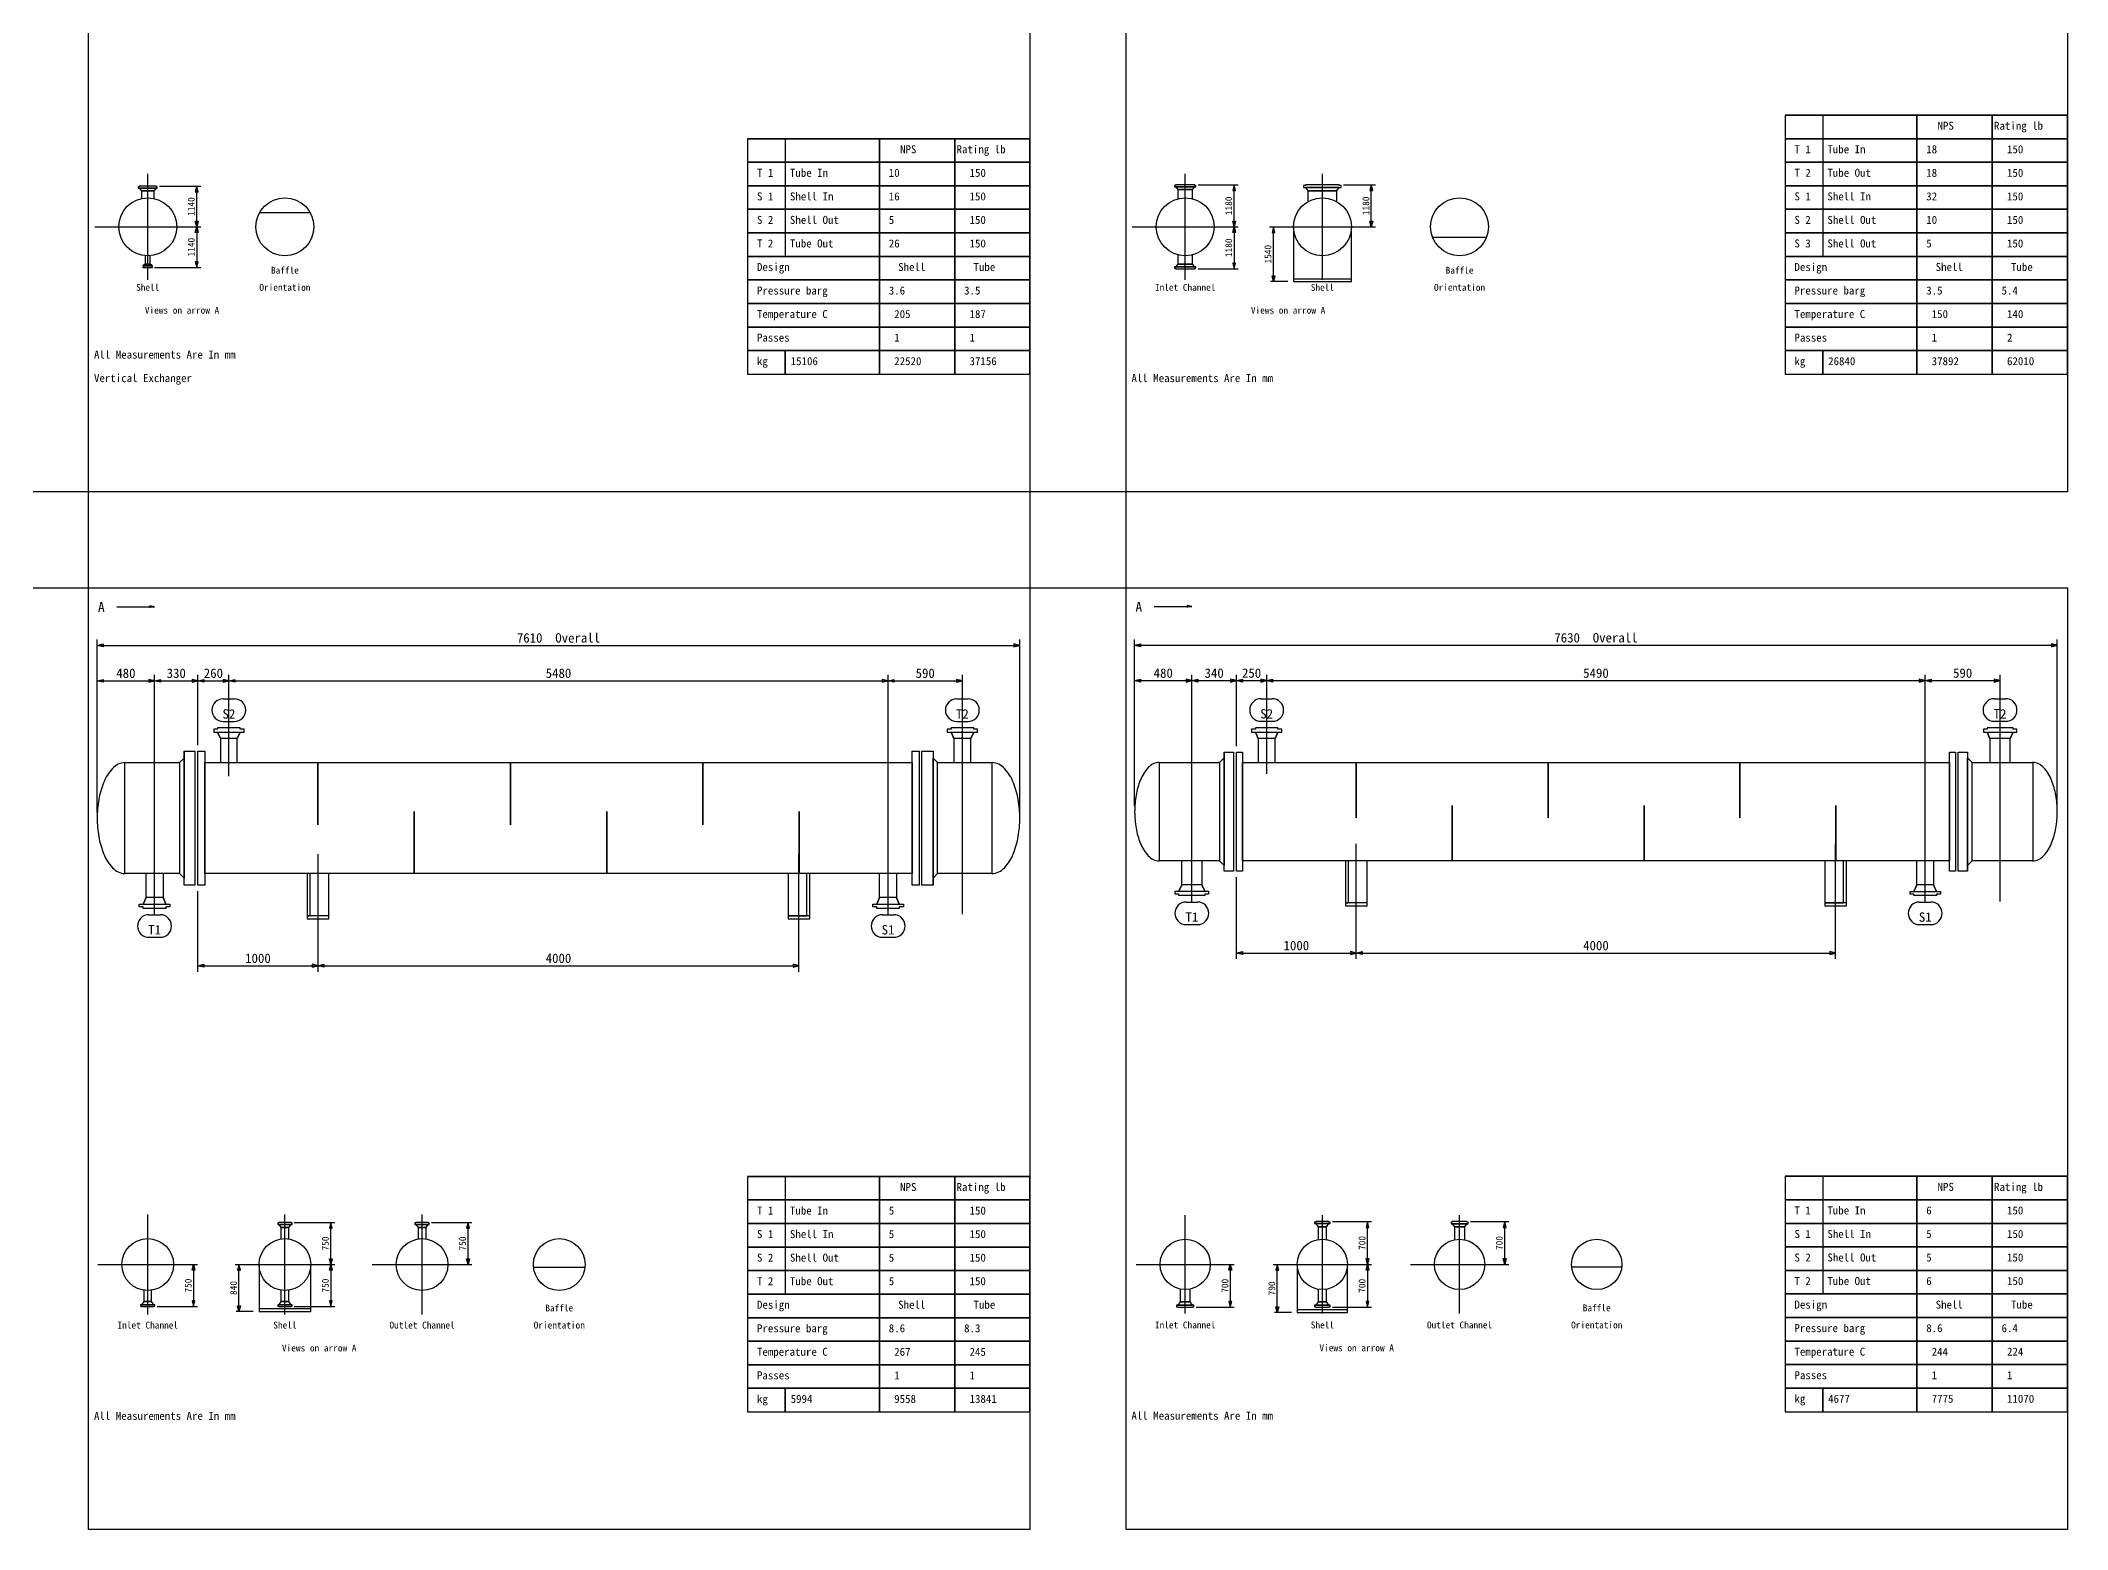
# Model space of a CAD drawing. Header units: millimetres. Extents: x -3006 to 2296, y -71 to 9552.
# Drawn here: x 185 to 2296, y 6411 to 7961 of the extents above; entities that cross this region are included whole.
import ezdxf
from ezdxf.enums import TextEntityAlignment as Align

# ---------------------------------------------------------------- set-up
doc = ezdxf.new("R2010")
doc.units = ezdxf.units.MM
for name, color, linetype in [('1', 7, 'Continuous'), ('11', 7, 'Continuous'), ('12', 7, 'Continuous'), ('2', 7, 'Continuous'), ('7', 7, 'Continuous'), ('8', 7, 'Continuous')]:
    doc.layers.add(name, color=color, linetype=linetype)

msp = doc.modelspace()

# ---------------------------------------------------------------- linework, layer by layer
at = {"color": 1}
for points in [[(135.173, 7391.541), (235.173, 7391.541), (235.173, 7491.541), (135.173, 7491.541)], [(1215.566, 7391.541), (1315.566, 7391.541), (1315.566, 7491.541), (1215.566, 7491.541)]]:
    msp.add_lwpolyline(points, close=True, dxfattribs=at)
at = {"layer": '1'}
for p, q in [((296.798, 7712.314), (296.798, 7822.628)), ((1377.19, 7712.324), (1377.19, 7822.638)), ((1390.63, 7811.16), (1432.347, 7811.16)), ((1520.047, 7712.324), (1520.047, 7822.638)), ((1542.064, 7811.16), (1575.204, 7811.16)), ((309.052, 7809.743), (351.955, 7809.743)), ((241.641, 7767.471), (351.955, 7767.471)), ((1322.033, 7767.481), (1432.347, 7767.481)), ((1464.89, 7767.481), (1575.204, 7767.481)), ((303.884, 7725.199), (351.955, 7725.199)), ((1390.63, 7723.801), (1432.347, 7723.801)), ((1483.938, 7710.464), (1466.081, 7710.464)), ((264.585, 7371.883), (303.801, 7371.883)), ((1344.977, 7372.044), (1384.193, 7372.044)), ((244.195, 7157.958), (244.195, 7337.772)), ((1204.915, 7157.958), (1204.915, 7337.772)), ((1324.56, 7164.648), (1324.56, 7337.916)), ((2285.339, 7164.648), (2285.339, 7337.916)), ((303.966, 7051.724), (303.966, 7300.957)), ((349.014, 7227.754), (349.014, 7300.957)), ((381.343, 7195.55), (381.343, 7300.957)), ((1067.767, 7051.724), (1067.767, 7300.957)), ((1145.144, 7051.724), (1145.144, 7300.957)), ((1384.148, 7064.948), (1384.148, 7301.114)), ((1430.557, 7226.735), (1430.557, 7301.114)), ((1462.037, 7197.961), (1462.037, 7301.114)), ((2147.862, 7064.948), (2147.862, 7301.114)), ((2225.751, 7064.948), (2225.751, 7301.114)), ((375.46, 7275.957), (387.225, 7275.957)), ((1139.261, 7275.957), (1151.026, 7275.957)), ((1456.155, 7276.114), (1467.92, 7276.114)), ((2219.869, 7276.114), (2231.634, 7276.114)), ((375.46, 7252.428), (387.225, 7252.428)), ((1139.261, 7252.428), (1151.026, 7252.428)), ((1456.155, 7252.584), (1467.92, 7252.584)), ((2219.869, 7252.584), (2231.634, 7252.584)), ((474.194, 6991.928), (474.194, 7114.239)), ((974.916, 6991.928), (974.916, 7114.239)), ((1555.354, 7005.185), (1555.354, 7125.208)), ((2054.545, 7005.185), (2054.545, 7125.208)), ((349.014, 6991.928), (349.014, 7075.908)), ((1430.557, 7005.185), (1430.557, 7090.307)), ((298.084, 7051.234), (309.849, 7051.234)), ((1061.885, 7051.234), (1073.65, 7051.234)), ((1378.266, 7064.458), (1390.03, 7064.458)), ((2141.98, 7064.458), (2153.744, 7064.458)), ((1378.266, 7040.928), (1390.03, 7040.928)), ((2141.98, 7040.928), (2153.744, 7040.928)), ((298.084, 7027.705), (309.849, 7027.705)), ((1061.885, 7027.705), (1073.65, 7027.705)), ((296.798, 6635.062), (296.798, 6738.955)), ((439.655, 6635.062), (439.655, 6738.955)), ((582.512, 6635.062), (582.512, 6738.955)), ((1377.19, 6636.005), (1377.19, 6738.335)), ((1520.047, 6636.005), (1520.047, 6738.335)), ((1662.905, 6636.005), (1662.905, 6738.335)), ((449.46, 6730.848), (491.602, 6730.848)), ((592.317, 6730.848), (634.459, 6730.848)), ((1530.513, 6731.733), (1571.212, 6731.733)), ((1674.166, 6731.733), (1714.07, 6731.733)), ((244.852, 6687.009), (348.745, 6687.009)), ((387.709, 6687.009), (491.602, 6687.009)), ((530.566, 6687.009), (634.459, 6687.009)), ((1326.025, 6687.17), (1428.355, 6687.17)), ((1468.882, 6687.17), (1571.212, 6687.17)), ((1611.739, 6687.17), (1714.07, 6687.17)), ((306.603, 6643.17), (348.745, 6643.17)), ((406.756, 6638.143), (388.899, 6638.143)), ((449.46, 6643.17), (491.602, 6643.17)), ((1388.452, 6642.606), (1428.355, 6642.606)), ((1487.93, 6637.131), (1470.073, 6637.131)), ((1530.513, 6642.606), (1571.212, 6642.606))]:
    msp.add_line(p, q, dxfattribs=at)
for points in [[(1428.168, 7767.481), (1426.686, 7773.408), (1429.65, 7773.408), (1428.168, 7767.481), (1428.168, 7811.197), (1426.686, 7805.196), (1429.65, 7805.196), (1428.168, 7811.197)], [(1571.025, 7767.481), (1569.544, 7773.408), (1572.507, 7773.408), (1571.025, 7767.481), (1571.025, 7811.197), (1569.544, 7805.196), (1572.507, 7805.196), (1571.025, 7811.197)], [(347.776, 7767.471), (346.294, 7773.399), (349.258, 7773.399), (347.776, 7767.471), (347.776, 7809.706), (346.294, 7803.778), (349.258, 7803.778), (347.776, 7809.706)], [(347.776, 7767.471), (349.258, 7761.543), (346.294, 7761.543), (347.776, 7767.471), (347.776, 7725.236), (349.258, 7731.164), (346.294, 7731.164), (347.776, 7725.236)], [(1428.168, 7767.481), (1429.65, 7761.553), (1426.686, 7761.553), (1428.168, 7767.481), (1428.168, 7723.764), (1429.65, 7729.766), (1426.686, 7729.766), (1428.168, 7723.764)], [(1469.069, 7710.427), (1467.587, 7716.428), (1470.551, 7716.428), (1469.069, 7710.427), (1469.069, 7767.481), (1467.587, 7761.553), (1470.551, 7761.553), (1469.069, 7767.481)], [(303.801, 7371.883), (298.899, 7372.863), (298.899, 7370.902)], [(1384.193, 7372.044), (1379.291, 7373.024), (1379.291, 7371.063)], [(244.195, 7331.645), (250.335, 7333.148), (250.335, 7330.141), (244.195, 7331.645), (1204.915, 7331.645), (1198.775, 7333.148), (1198.775, 7330.141), (1204.915, 7331.645)], [(1324.56, 7331.789), (1330.681, 7333.288), (1330.681, 7330.289), (1324.56, 7331.789), (2285.339, 7331.789), (2279.218, 7333.288), (2279.218, 7330.289), (2285.339, 7331.789)], [(244.195, 7294.805), (250.335, 7296.308), (250.335, 7293.301), (244.195, 7294.805), (303.966, 7294.805), (297.826, 7296.308), (297.826, 7293.301), (303.966, 7294.805)], [(303.966, 7294.805), (310.106, 7296.308), (310.106, 7293.301), (303.966, 7294.805), (348.951, 7294.805), (342.936, 7296.308), (342.936, 7293.301), (348.951, 7294.805)], [(348.951, 7294.805), (355.091, 7296.308), (355.091, 7293.301), (348.951, 7294.805), (381.28, 7294.805), (375.265, 7296.308), (375.265, 7293.301), (381.28, 7294.805)], [(381.28, 7294.805), (387.42, 7296.308), (387.42, 7293.301), (381.28, 7294.805), (1067.705, 7294.805), (1061.69, 7296.308), (1061.69, 7293.301), (1067.705, 7294.805)], [(1067.705, 7294.805), (1073.845, 7296.308), (1073.845, 7293.301), (1067.705, 7294.805), (1145.144, 7294.805), (1139.004, 7296.308), (1139.004, 7293.301), (1145.144, 7294.805)], [(1324.56, 7294.936), (1330.681, 7296.56), (1330.681, 7293.437), (1324.56, 7294.936), (1384.148, 7294.936), (1378.027, 7296.56), (1378.027, 7293.437), (1384.148, 7294.936)], [(1384.148, 7294.936), (1390.269, 7296.56), (1390.269, 7293.437), (1384.148, 7294.936), (1430.494, 7294.936), (1424.373, 7296.56), (1424.373, 7293.437), (1430.494, 7294.936)], [(1430.494, 7294.936), (1436.74, 7296.56), (1436.74, 7293.437), (1430.494, 7294.936), (1461.975, 7294.936), (1455.854, 7296.56), (1455.854, 7293.437), (1461.975, 7294.936)], [(1461.975, 7294.936), (1468.221, 7296.56), (1468.221, 7293.437), (1461.975, 7294.936), (2147.8, 7294.936), (2141.678, 7296.56), (2141.678, 7293.437), (2147.8, 7294.936)], [(2147.8, 7294.936), (2154.046, 7296.56), (2154.046, 7293.437), (2147.8, 7294.936), (2225.751, 7294.936), (2219.63, 7296.56), (2219.63, 7293.437), (2225.751, 7294.936)], [(1430.494, 7011.362), (1436.74, 7012.861), (1436.74, 7009.738), (1430.494, 7011.362), (1555.417, 7011.362), (1549.171, 7012.861), (1549.171, 7009.738), (1555.417, 7011.362)], [(1555.417, 7011.362), (1561.538, 7012.861), (1561.538, 7009.738), (1555.417, 7011.362), (2054.607, 7011.362), (2048.361, 7012.861), (2048.361, 7009.738), (2054.607, 7011.362)], [(348.951, 6998.081), (355.091, 6999.584), (355.091, 6996.577), (348.951, 6998.081), (474.257, 6998.081), (468.117, 6999.584), (468.117, 6996.577), (474.257, 6998.081)], [(474.257, 6998.081), (480.271, 6999.584), (480.271, 6996.577), (474.257, 6998.081), (974.979, 6998.081), (968.839, 6999.584), (968.839, 6996.577), (974.979, 6998.081)], [(487.469, 6687.009), (485.949, 6692.971), (488.872, 6692.971), (487.469, 6687.009), (487.469, 6730.848), (485.949, 6724.886), (488.872, 6724.886), (487.469, 6730.848)], [(630.326, 6687.009), (628.807, 6692.971), (631.729, 6692.971), (630.326, 6687.009), (630.326, 6730.848), (628.807, 6724.886), (631.729, 6724.886), (630.326, 6730.848)], [(1567.03, 6687.17), (1565.502, 6693.154), (1568.558, 6693.154), (1567.03, 6687.17), (1567.03, 6731.733), (1565.502, 6725.749), (1568.558, 6725.749), (1567.03, 6731.733)], [(1709.887, 6687.17), (1708.359, 6693.154), (1711.415, 6693.154), (1709.887, 6687.17), (1709.887, 6731.733), (1708.359, 6725.749), (1711.415, 6725.749), (1709.887, 6731.733)], [(344.612, 6687.009), (346.015, 6681.047), (343.092, 6681.047), (344.612, 6687.009), (344.612, 6643.17), (346.015, 6649.132), (343.092, 6649.132), (344.612, 6643.17)], [(391.841, 6638.143), (390.439, 6644.105), (393.361, 6644.105), (391.841, 6638.143), (391.841, 6687.009), (390.439, 6681.047), (393.361, 6681.047), (391.841, 6687.009)], [(487.469, 6687.009), (488.872, 6681.047), (485.949, 6681.047), (487.469, 6687.009), (487.469, 6643.17), (488.872, 6649.132), (485.949, 6649.132), (487.469, 6643.17)], [(1424.173, 6687.17), (1425.701, 6681.185), (1422.645, 6681.185), (1424.173, 6687.17), (1424.173, 6642.606), (1425.701, 6648.59), (1422.645, 6648.59), (1424.173, 6642.606)], [(1473.065, 6637.131), (1471.537, 6643.116), (1474.593, 6643.116), (1473.065, 6637.131), (1473.065, 6687.17), (1471.537, 6681.185), (1474.593, 6681.185), (1473.065, 6687.17)], [(1567.03, 6687.17), (1568.558, 6681.185), (1565.502, 6681.185), (1567.03, 6687.17), (1567.03, 6642.606), (1568.558, 6648.59), (1565.502, 6648.59), (1567.03, 6642.606)]]:
    msp.add_lwpolyline(points, dxfattribs=at)
for centre, start, end in [((375.46, 7264.192), 90, 270), ((387.225, 7264.192), 270, 90), ((1139.261, 7264.192), 90, 270), ((1151.026, 7264.192), 270, 90), ((1456.155, 7264.349), 90, 270), ((1467.92, 7264.349), 270, 90), ((2219.869, 7264.349), 90, 270), ((2231.634, 7264.349), 270, 90), ((298.084, 7039.469), 90, 270), ((309.849, 7039.469), 270, 90), ((1061.885, 7039.469), 90, 270), ((1073.65, 7039.469), 270, 90), ((1378.266, 7052.693), 90, 270), ((1390.03, 7052.693), 270, 90), ((2141.98, 7052.693), 90, 270), ((2153.744, 7052.693), 270, 90)]:
    msp.add_arc(centre, 11.765, start, end, dxfattribs=at)
at = {"layer": '11'}
for points in [[(235.173, 8471.933), (1215.566, 8471.933), (1215.566, 7491.541), (235.173, 7491.541), (235.173, 8471.933)], [(1315.566, 8471.933), (2295.958, 8471.933), (2295.958, 7491.541), (1315.566, 7491.541), (1315.566, 8471.933)], [(2001.84, 7883.727), (2295.958, 7883.727), (2001.84, 7883.727), (2001.84, 7859.217), (2295.958, 7859.217), (2001.84, 7859.217), (2001.84, 7834.708), (2295.958, 7834.708), (2001.84, 7834.708), (2001.84, 7810.198), (2295.958, 7810.198), (2001.84, 7810.198), (2001.84, 7785.688), (2295.958, 7785.688), (2001.84, 7785.688), (2001.84, 7761.178), (2295.958, 7761.178), (2001.84, 7761.178), (2001.84, 7736.668), (2295.958, 7736.668), (2001.84, 7736.668), (2001.84, 7712.159), (2295.958, 7712.159), (2001.84, 7712.159), (2001.84, 7687.649), (2295.958, 7687.649), (2001.84, 7687.649), (2001.84, 7663.139), (2295.958, 7663.139), (2001.84, 7663.139), (2001.84, 7638.629), (2295.958, 7638.629), (2001.84, 7638.629), (2001.84, 7614.119), (2041.056, 7614.119), (2041.056, 7638.629), (2041.056, 7614.119), (2139.095, 7614.119), (2139.095, 7883.727), (2139.095, 7614.119), (2217.526, 7614.119), (2217.526, 7883.727), (2217.526, 7614.119), (2295.958, 7614.119), (2295.958, 7883.727), (2041.056, 7883.727), (2041.056, 7736.668)], [(921.448, 7859.208), (1215.566, 7859.208), (921.448, 7859.208), (921.448, 7834.698), (1215.566, 7834.698), (921.448, 7834.698), (921.448, 7810.188), (1215.566, 7810.188), (921.448, 7810.188), (921.448, 7785.678), (1215.566, 7785.678), (921.448, 7785.678), (921.448, 7761.169), (1215.566, 7761.169), (921.448, 7761.169), (921.448, 7736.659), (1215.566, 7736.659), (921.448, 7736.659), (921.448, 7712.149), (1215.566, 7712.149), (921.448, 7712.149), (921.448, 7687.639), (1215.566, 7687.639), (921.448, 7687.639), (921.448, 7663.129), (1215.566, 7663.129), (921.448, 7663.129), (921.448, 7638.619), (1215.566, 7638.619), (921.448, 7638.619), (921.448, 7614.11), (960.664, 7614.11), (960.664, 7638.619), (960.664, 7614.11), (1058.703, 7614.11), (1058.703, 7859.208), (1058.703, 7614.11), (1137.134, 7614.11), (1137.134, 7859.208), (1137.134, 7614.11), (1215.566, 7614.11), (1215.566, 7859.208), (960.664, 7859.208), (960.664, 7736.659)], [(235.173, 7391.541), (1215.566, 7391.541), (1215.566, 6411.149), (235.173, 6411.149), (235.173, 7391.541)], [(1315.566, 7391.626), (2295.958, 7391.626), (2295.958, 6411.234), (1315.566, 6411.234), (1315.566, 7391.626)], [(921.448, 6778.746), (1215.566, 6778.746), (921.448, 6778.746), (921.448, 6754.236), (1215.566, 6754.236), (921.448, 6754.236), (921.448, 6729.726), (1215.566, 6729.726), (921.448, 6729.726), (921.448, 6705.216), (1215.566, 6705.216), (921.448, 6705.216), (921.448, 6680.706), (1215.566, 6680.706), (921.448, 6680.706), (921.448, 6656.197), (1215.566, 6656.197), (921.448, 6656.197), (921.448, 6631.687), (1215.566, 6631.687), (921.448, 6631.687), (921.448, 6607.177), (1215.566, 6607.177), (921.448, 6607.177), (921.448, 6582.667), (1215.566, 6582.667), (921.448, 6582.667), (921.448, 6558.157), (1215.566, 6558.157), (921.448, 6558.157), (921.448, 6533.647), (960.664, 6533.647), (960.664, 6558.157), (960.664, 6533.647), (1058.703, 6533.647), (1058.703, 6778.746), (1058.703, 6533.647), (1137.134, 6533.647), (1137.134, 6778.746), (1137.134, 6533.647), (1215.566, 6533.647), (1215.566, 6778.746), (960.664, 6778.746), (960.664, 6656.197)], [(2001.84, 6778.906), (2295.958, 6778.906), (2001.84, 6778.906), (2001.84, 6754.396), (2295.958, 6754.396), (2001.84, 6754.396), (2001.84, 6729.887), (2295.958, 6729.887), (2001.84, 6729.887), (2001.84, 6705.377), (2295.958, 6705.377), (2001.84, 6705.377), (2001.84, 6680.867), (2295.958, 6680.867), (2001.84, 6680.867), (2001.84, 6656.357), (2295.958, 6656.357), (2001.84, 6656.357), (2001.84, 6631.847), (2295.958, 6631.847), (2001.84, 6631.847), (2001.84, 6607.338), (2295.958, 6607.338), (2001.84, 6607.338), (2001.84, 6582.828), (2295.958, 6582.828), (2001.84, 6582.828), (2001.84, 6558.318), (2295.958, 6558.318), (2001.84, 6558.318), (2001.84, 6533.808), (2041.056, 6533.808), (2041.056, 6558.318), (2041.056, 6533.808), (2139.095, 6533.808), (2139.095, 6778.906), (2139.095, 6533.808), (2217.526, 6533.808), (2217.526, 6778.906), (2217.526, 6533.808), (2295.958, 6533.808), (2295.958, 6778.906), (2041.056, 6778.906), (2041.056, 6656.357)]]:
    msp.add_lwpolyline(points, dxfattribs=at)
at = {"layer": '2'}
for p, q in [((413.988, 7782.29), (465.323, 7782.29)), ((1489.89, 7767.481), (1489.89, 7710.464)), ((1550.204, 7710.464), (1550.204, 7767.481)), ((1635.253, 7756.811), (1690.556, 7756.811)), ((1489.89, 7713.44), (1550.204, 7713.44)), ((1489.89, 7710.464), (1550.204, 7710.464)), ((273.078, 7209.597), (273.078, 7209.597)), ((1176.032, 7209.597), (1176.032, 7209.597)), ((1350.232, 7209.864), (1350.232, 7209.864)), ((2259.668, 7209.864), (2259.668, 7209.864)), ((273.078, 7094.065), (273.078, 7094.065)), ((1176.032, 7094.065), (1176.032, 7094.065)), ((1350.232, 7107.178), (1350.232, 7107.178)), ((2259.668, 7107.178), (2259.668, 7107.178)), ((412.709, 6687.009), (412.709, 6638.143)), ((466.602, 6638.143), (466.602, 6687.009)), ((699.198, 6684.379), (751.541, 6684.379)), ((1493.882, 6687.17), (1493.882, 6637.131)), ((1546.212, 6637.131), (1546.212, 6687.17)), ((1780.425, 6684.623), (1831.099, 6684.623)), ((412.709, 6641.119), (466.602, 6641.119)), ((412.709, 6638.143), (466.602, 6638.143)), ((1493.882, 6640.108), (1546.212, 6640.108)), ((1493.882, 6637.131), (1546.212, 6637.131))]:
    msp.add_line(p, q, dxfattribs=at)
for points in [[(1384.748, 7796.674), (1384.748, 7806.455), (1387.119, 7809.197), (1388.231, 7809.197), (1388.231, 7810.605), (1387.119, 7810.605), (1387.119, 7811.197), (1367.261, 7811.197), (1367.261, 7810.605), (1366.15, 7810.605), (1366.15, 7809.197), (1367.261, 7809.197), (1387.119, 7809.197), (1367.261, 7809.197), (1369.632, 7806.455), (1384.748, 7806.455), (1369.632, 7806.455), (1369.632, 7796.674)], [(1535.089, 7793.637), (1535.089, 7805.047), (1537.46, 7808.53), (1539.683, 7808.53), (1539.683, 7810.605), (1537.46, 7810.605), (1537.46, 7811.197), (1502.635, 7811.197), (1502.635, 7810.605), (1500.412, 7810.605), (1500.412, 7808.53), (1502.635, 7808.53), (1537.46, 7808.53), (1502.635, 7808.53), (1505.006, 7805.047), (1535.089, 7805.047), (1505.006, 7805.047), (1505.006, 7793.637)], [(303.393, 7796.887), (303.393, 7805.038), (305.764, 7807.853), (306.653, 7807.853), (306.653, 7809.113), (305.764, 7809.113), (305.764, 7809.706), (287.833, 7809.706), (287.833, 7809.113), (286.943, 7809.113), (286.943, 7807.853), (287.833, 7807.853), (305.764, 7807.853), (287.833, 7807.853), (290.204, 7805.038), (303.393, 7805.038), (290.204, 7805.038), (290.204, 7796.887)], [(294.205, 7737.462), (294.205, 7728.497), (291.834, 7726.718), (292.056, 7726.718), (292.056, 7725.829), (291.834, 7725.829), (291.834, 7725.236), (301.763, 7725.236), (301.763, 7725.829), (301.54, 7725.829), (301.54, 7726.718), (301.763, 7726.718), (291.834, 7726.718), (301.763, 7726.718), (299.391, 7728.497), (294.205, 7728.497), (299.391, 7728.497), (299.391, 7737.462)], [(1369.632, 7738.287), (1369.632, 7728.506), (1367.261, 7725.765), (1366.15, 7725.765), (1366.15, 7724.357), (1367.261, 7724.357), (1367.261, 7723.764), (1387.119, 7723.764), (1387.119, 7724.357), (1388.231, 7724.357), (1388.231, 7725.765), (1387.119, 7725.765), (1367.261, 7725.765), (1387.119, 7725.765), (1384.748, 7728.506), (1369.632, 7728.506), (1384.748, 7728.506), (1384.748, 7738.287)], [(390.051, 7209.597), (390.051, 7234.658), (393.059, 7241.299), (397.319, 7241.299), (397.319, 7244.307), (393.059, 7244.307), (393.059, 7245.81), (369.501, 7245.81), (369.501, 7244.307), (365.491, 7244.307), (365.491, 7241.299), (369.501, 7241.299), (393.059, 7241.299), (390.051, 7234.658), (372.509, 7234.658), (369.501, 7241.299), (372.509, 7234.658), (372.509, 7209.597)], [(1153.915, 7209.597), (1153.915, 7234.658), (1156.923, 7241.299), (1161.058, 7241.299), (1161.058, 7244.307), (1156.923, 7244.307), (1156.923, 7245.81), (1133.365, 7245.81), (1133.365, 7244.307), (1129.23, 7244.307), (1129.23, 7241.299), (1133.365, 7241.299), (1156.923, 7241.299), (1153.915, 7234.658), (1136.372, 7234.658), (1133.365, 7241.299), (1136.372, 7234.658), (1136.372, 7209.597)], [(1470.719, 7209.864), (1470.719, 7234.849), (1473.718, 7241.469), (1477.965, 7241.469), (1477.965, 7244.468), (1473.718, 7244.468), (1473.718, 7245.967), (1450.232, 7245.967), (1450.232, 7244.468), (1446.235, 7244.468), (1446.235, 7241.469), (1450.232, 7241.469), (1473.718, 7241.469), (1470.719, 7234.849), (1453.23, 7234.849), (1450.232, 7241.469), (1453.23, 7234.849), (1453.23, 7209.864)], [(2236.245, 7209.864), (2236.245, 7234.849), (2239.243, 7241.345), (2243.116, 7241.345), (2243.116, 7244.468), (2239.243, 7244.468), (2239.243, 7245.967), (2212.26, 7245.967), (2212.26, 7244.468), (2208.387, 7244.468), (2208.387, 7241.345), (2212.26, 7241.345), (2239.243, 7241.345), (2236.245, 7234.849), (2215.258, 7234.849), (2212.26, 7241.345), (2215.258, 7234.849), (2215.258, 7209.864)], [(329.905, 7209.597), (334.666, 7214.358), (334.666, 7221.626), (345.944, 7221.626), (345.944, 7082.036), (334.666, 7082.036), (334.666, 7221.626), (334.666, 7089.303), (329.905, 7094.065)], [(348.951, 7221.626), (356.219, 7221.626), (356.219, 7082.036), (348.951, 7082.036), (348.951, 7221.626)], [(1093.017, 7221.626), (1100.034, 7221.626), (1100.034, 7082.036), (1093.017, 7082.036), (1093.017, 7221.626)], [(1119.331, 7094.065), (1114.569, 7089.303), (1114.569, 7082.036), (1103.041, 7082.036), (1103.041, 7221.626), (1114.569, 7221.626), (1114.569, 7082.036), (1114.569, 7214.358), (1119.331, 7209.597)], [(1413.005, 7209.864), (1417.752, 7214.611), (1417.752, 7220.607), (1427.496, 7220.607), (1427.496, 7096.434), (1417.752, 7096.434), (1417.752, 7220.607), (1417.752, 7102.431), (1413.005, 7107.178)], [(1430.494, 7220.607), (1436.99, 7220.607), (1436.99, 7096.434), (1430.494, 7096.434), (1430.494, 7220.607)], [(2173.034, 7220.607), (2179.28, 7220.607), (2179.28, 7096.434), (2173.034, 7096.434), (2173.034, 7220.607)], [(2196.769, 7107.178), (2192.022, 7102.431), (2192.022, 7096.434), (2182.278, 7096.434), (2182.278, 7220.607), (2192.022, 7220.607), (2192.022, 7096.434), (2192.022, 7214.611), (2196.769, 7209.864)], [(273.016, 7209.597), (329.905, 7209.597), (329.905, 7094.065), (273.016, 7094.065), (273.016, 7209.597)], [(356.219, 7209.597), (1093.017, 7209.597), (1093.017, 7094.065), (356.219, 7094.065), (356.219, 7209.597)], [(1119.331, 7209.597), (1175.969, 7209.597), (1175.969, 7094.065), (1119.331, 7094.065), (1119.331, 7209.597)], [(1350.294, 7209.864), (1413.005, 7209.864), (1413.005, 7107.178), (1350.294, 7107.178), (1350.294, 7209.864)], [(1436.99, 7209.864), (2173.034, 7209.864), (2173.034, 7107.178), (1436.99, 7107.178), (1436.99, 7209.864)], [(2196.769, 7209.864), (2259.73, 7209.864), (2259.73, 7107.178), (2196.769, 7107.178), (2196.769, 7209.864)], [(312.738, 7094.065), (312.738, 7069.004), (315.745, 7062.363), (319.88, 7062.363), (319.88, 7059.355), (315.745, 7059.355), (315.745, 7057.852), (292.188, 7057.852), (292.188, 7059.355), (288.052, 7059.355), (288.052, 7062.363), (292.188, 7062.363), (315.745, 7062.363), (312.738, 7069.004), (295.195, 7069.004), (292.188, 7062.363), (295.195, 7069.004), (295.195, 7094.065)], [(485.534, 7047.075), (485.534, 7094.065), (462.979, 7094.065), (462.979, 7047.075), (485.534, 7047.075), (485.534, 7050.083), (462.979, 7050.083), (465.987, 7050.083), (465.987, 7094.065)], [(986.256, 7047.075), (986.256, 7094.065), (963.701, 7094.065), (963.701, 7047.075), (986.256, 7047.075), (986.256, 7050.083), (963.701, 7050.083), (983.123, 7050.083), (983.123, 7094.065)], [(1076.476, 7094.065), (1076.476, 7069.004), (1079.484, 7062.363), (1083.744, 7062.363), (1083.744, 7059.355), (1079.484, 7059.355), (1079.484, 7057.852), (1055.926, 7057.852), (1055.926, 7059.355), (1051.916, 7059.355), (1051.916, 7062.363), (1055.926, 7062.363), (1079.484, 7062.363), (1076.476, 7069.004), (1058.933, 7069.004), (1055.926, 7062.363), (1058.933, 7069.004), (1058.933, 7094.065)], [(1394.642, 7107.178), (1394.642, 7082.193), (1397.64, 7075.697), (1401.512, 7075.697), (1401.512, 7072.574), (1397.64, 7072.574), (1397.64, 7071.075), (1370.656, 7071.075), (1370.656, 7072.574), (1366.784, 7072.574), (1366.784, 7075.697), (1370.656, 7075.697), (1397.64, 7075.697), (1394.642, 7082.193), (1373.655, 7082.193), (1370.656, 7075.697), (1373.655, 7082.193), (1373.655, 7107.178)], [(1566.66, 7060.332), (1566.66, 7107.178), (1544.174, 7107.178), (1544.174, 7060.332), (1566.66, 7060.332), (1566.66, 7063.455), (1544.174, 7063.455), (1547.172, 7063.455), (1547.172, 7107.178)], [(2065.85, 7060.332), (2065.85, 7107.178), (2043.364, 7107.178), (2043.364, 7060.332), (2065.85, 7060.332), (2065.85, 7063.455), (2043.364, 7063.455), (2062.727, 7063.455), (2062.727, 7107.178)], [(2156.544, 7107.178), (2156.544, 7082.193), (2159.542, 7075.572), (2163.79, 7075.572), (2163.79, 7072.574), (2159.542, 7072.574), (2159.542, 7071.075), (2136.057, 7071.075), (2136.057, 7072.574), (2132.059, 7072.574), (2132.059, 7075.572), (2136.057, 7075.572), (2159.542, 7075.572), (2156.544, 7082.193), (2139.055, 7082.193), (2136.057, 7075.572), (2139.055, 7082.193), (2139.055, 7107.178)], [(443.747, 6713.663), (443.747, 6725.587), (446.085, 6728.861), (447.137, 6728.861), (447.137, 6730.263), (446.085, 6730.263), (446.085, 6730.848), (433.226, 6730.848), (433.226, 6730.263), (432.173, 6730.263), (432.173, 6728.861), (433.226, 6728.861), (446.085, 6728.861), (433.226, 6728.861), (435.564, 6725.587), (443.747, 6725.587), (435.564, 6725.587), (435.564, 6713.663)], [(586.604, 6713.663), (586.604, 6725.587), (588.942, 6728.861), (589.994, 6728.861), (589.994, 6730.263), (588.942, 6730.263), (588.942, 6730.848), (576.083, 6730.848), (576.083, 6730.263), (575.031, 6730.263), (575.031, 6728.861), (576.083, 6728.861), (588.942, 6728.861), (576.083, 6728.861), (578.421, 6725.587), (586.604, 6725.587), (578.421, 6725.587), (578.421, 6713.663)], [(1524.504, 6712.889), (1524.504, 6726.131), (1526.796, 6729.696), (1528.196, 6729.696), (1528.196, 6731.224), (1526.796, 6731.224), (1526.796, 6731.733), (1513.299, 6731.733), (1513.299, 6731.224), (1511.899, 6731.224), (1511.899, 6729.696), (1513.299, 6729.696), (1526.796, 6729.696), (1513.299, 6729.696), (1515.591, 6726.131), (1524.504, 6726.131), (1515.591, 6726.131), (1515.591, 6712.889)], [(1668.252, 6712.762), (1668.252, 6726.131), (1670.544, 6729.568), (1671.817, 6729.568), (1671.817, 6731.224), (1670.544, 6731.224), (1670.544, 6731.733), (1655.265, 6731.733), (1655.265, 6731.224), (1653.992, 6731.224), (1653.992, 6729.568), (1655.265, 6729.568), (1670.544, 6729.568), (1655.265, 6729.568), (1657.557, 6726.131), (1668.252, 6726.131), (1657.557, 6726.131), (1657.557, 6712.762)], [(292.706, 6660.355), (292.706, 6648.43), (290.368, 6645.157), (289.316, 6645.157), (289.316, 6643.754), (290.368, 6643.754), (290.368, 6643.17), (303.228, 6643.17), (303.228, 6643.754), (304.28, 6643.754), (304.28, 6645.157), (303.228, 6645.157), (290.368, 6645.157), (303.228, 6645.157), (300.89, 6648.43), (292.706, 6648.43), (300.89, 6648.43), (300.89, 6660.355)], [(435.564, 6660.355), (435.564, 6648.43), (433.226, 6645.157), (432.173, 6645.157), (432.173, 6643.754), (433.226, 6643.754), (433.226, 6643.17), (446.085, 6643.17), (446.085, 6643.754), (447.137, 6643.754), (447.137, 6645.157), (446.085, 6645.157), (433.226, 6645.157), (446.085, 6645.157), (443.747, 6648.43), (435.564, 6648.43), (443.747, 6648.43), (443.747, 6660.355)], [(1371.843, 6661.578), (1371.843, 6648.209), (1369.551, 6644.771), (1368.278, 6644.771), (1368.278, 6643.116), (1369.551, 6643.116), (1369.551, 6642.606), (1384.83, 6642.606), (1384.83, 6643.116), (1386.103, 6643.116), (1386.103, 6644.771), (1384.83, 6644.771), (1369.551, 6644.771), (1384.83, 6644.771), (1382.538, 6648.209), (1371.843, 6648.209), (1382.538, 6648.209), (1382.538, 6661.578)], [(1515.591, 6661.45), (1515.591, 6648.209), (1513.299, 6644.643), (1511.899, 6644.643), (1511.899, 6643.116), (1513.299, 6643.116), (1513.299, 6642.606), (1526.796, 6642.606), (1526.796, 6643.116), (1528.196, 6643.116), (1528.196, 6644.643), (1526.796, 6644.643), (1513.299, 6644.643), (1526.796, 6644.643), (1524.504, 6648.209), (1515.591, 6648.209), (1524.504, 6648.209), (1524.504, 6661.45)]]:
    msp.add_lwpolyline(points, dxfattribs=at)
for points in [[(273.078, 7209.597, 0.1989124), (260.162, 7203.498, 0.09849141), (250.836, 7188.683, 0.05459569), (245.84, 7171.043, 0.04366094), (244.195, 7151.831, 0.04366094), (245.84, 7132.619, 0.05459569), (250.836, 7114.979, 0.09849141), (260.162, 7100.163, 0.1989124), (273.078, 7094.065, 0.1989124)], [(1176.032, 7094.065, 0.1989124), (1188.949, 7100.163, 0.09849141), (1198.274, 7114.979, 0.05459569), (1203.27, 7132.619, 0.04366094), (1204.915, 7151.831, 0.04366094), (1203.27, 7171.043, 0.05459569), (1198.274, 7188.683, 0.09849141), (1188.949, 7203.498, 0.1989124), (1176.032, 7209.597, 0.1989124)], [(1350.232, 7209.864, 0.1989124), (1338.751, 7204.444, 0.09849141), (1330.462, 7191.275, 0.05459569), (1326.021, 7175.597, 0.04366094), (1324.56, 7158.521, 0.04366094), (1326.021, 7141.445, 0.05459569), (1330.462, 7125.766, 0.09849141), (1338.751, 7112.598, 0.1989124), (1350.232, 7107.178, 0.1989124)], [(2259.668, 7107.178, 0.1989124), (2271.148, 7112.598, 0.09849141), (2279.437, 7125.766, 0.05459569), (2283.878, 7141.445, 0.04366094), (2285.339, 7158.521, 0.04366094), (2283.878, 7175.597, 0.05459569), (2279.437, 7191.275, 0.09849141), (2271.148, 7204.444, 0.1989124), (2259.668, 7209.864, 0.1989124)]]:
    msp.add_lwpolyline(points, format="xyb", dxfattribs=at)
for centre, radius in [((296.798, 7767.471), 30.157), ((439.655, 7767.471), 30.157), ((1377.19, 7767.481), 30.157), ((1520.047, 7767.481), 30.157), ((1662.905, 7767.481), 30.157), ((296.798, 6687.009), 26.946), ((439.655, 6687.009), 26.946), ((582.512, 6687.009), 26.946), ((725.37, 6687.009), 26.946), ((1377.19, 6687.17), 26.165), ((1520.047, 6687.17), 26.165), ((1662.905, 6687.17), 26.165), ((1805.762, 6687.17), 26.165)]:
    msp.add_circle(centre, radius, dxfattribs=at)
at = {"layer": '7'}
for points in [[(474.006, 7209.597), (474.006, 7209.597), (474.006, 7144.814), (474.006, 7144.814), (474.006, 7209.597)], [(674.495, 7209.597), (674.495, 7209.597), (674.495, 7144.814), (674.495, 7144.814), (674.495, 7209.597)], [(874.985, 7209.597), (874.985, 7209.597), (874.985, 7144.814), (874.985, 7144.814), (874.985, 7209.597)], [(1555.167, 7209.864), (1555.167, 7209.864), (1555.167, 7152.15), (1555.167, 7152.15), (1555.167, 7209.864)], [(1755.043, 7209.864), (1755.043, 7209.864), (1755.043, 7152.15), (1755.043, 7152.15), (1755.043, 7209.864)], [(1954.919, 7209.864), (1954.919, 7209.864), (1954.919, 7152.15), (1954.919, 7152.15), (1954.919, 7209.864)]]:
    msp.add_lwpolyline(points, dxfattribs=at)
at = {"layer": '8'}
for points in [[(574.251, 7158.848), (574.251, 7158.848), (574.251, 7094.065), (574.251, 7094.065), (574.251, 7158.848)], [(774.74, 7158.848), (774.74, 7158.848), (774.74, 7094.065), (774.74, 7094.065), (774.74, 7158.848)], [(975.229, 7158.848), (975.229, 7158.848), (975.229, 7094.065), (975.229, 7094.065), (975.229, 7158.848)], [(1655.105, 7164.892), (1655.105, 7164.892), (1655.105, 7107.178), (1655.105, 7107.178), (1655.105, 7164.892)], [(1854.981, 7164.892), (1854.981, 7164.892), (1854.981, 7107.178), (1854.981, 7107.178), (1854.981, 7164.892)], [(2054.857, 7164.892), (2054.857, 7164.892), (2054.857, 7107.178), (2054.857, 7107.178), (2054.857, 7164.892)]]:
    msp.add_lwpolyline(points, dxfattribs=at)

# ---------------------------------------------------------------- texts
at = {"layer": '1'}
for s, height, p in [('1140', 7.1132, (347.789, 7788.607)), ('1180', 7.1132, (1428.181, 7789.32)), ('1180', 7.1132, (1571.038, 7789.32)), ('1140', 7.1132, (347.789, 7746.335)), ('1180', 7.1132, (1428.181, 7745.641)), ('1540', 7.1132, (1469.057, 7738.972)), ('750', 7.1312, (487.435, 6708.928)), ('750', 7.1312, (630.292, 6708.928)), ('700', 7.1301, (1567.046, 6709.451)), ('700', 7.1301, (1709.903, 6709.451)), ('750', 7.1312, (344.578, 6665.089)), ('750', 7.1312, (487.435, 6665.089)), ('700', 7.1301, (1424.189, 6664.888)), ('700', 7.1301, (1567.046, 6664.888)), ('840', 7.1312, (391.875, 6662.576)), ('790', 7.1301, (1473.049, 6662.15))]:
    msp.add_text(s, height=height, rotation=90, dxfattribs=at).set_placement(p, align=Align.BOTTOM_CENTER)
for s, height, p in [('Baffle', 7.1132, (439.655, 7725.804)), ('Baffle', 7.1132, (1662.905, 7725.814)), ('Shell', 7.1132, (296.798, 7707.947)), ('Orientation', 7.11322, (439.655, 7707.947)), ('Inlet Channel', 7.11322, (1377.19, 7707.957)), ('Shell', 7.1132, (1520.047, 7707.957)), ('Orientation', 7.11322, (1662.905, 7707.957)), ('Views on arrow A', 7.11322, (332.512, 7684.138)), ('Views on arrow A', 7.11322, (1484.333, 7684.147)), ('Orientation', 7.13117, (725.37, 6627.485)), ('Baffle', 7.1312, (725.37, 6645.342)), ('Inlet Channel', 7.13012, (1377.19, 6627.646)), ('Shell', 7.1301, (1520.047, 6627.646)), ('Outlet Channel', 7.13012, (1662.905, 6627.646)), ('Orientation', 7.13012, (1805.762, 6627.646)), ('Baffle', 7.1301, (1805.762, 6645.503)), ('Inlet Channel', 7.13117, (296.798, 6627.485)), ('Shell', 7.1312, (439.655, 6627.485)), ('Outlet Channel', 7.13117, (582.512, 6627.485)), ('Views on arrow A', 7.13117, (475.37, 6603.676)), ('Views on arrow A', 7.13012, (1555.762, 6603.836))]:
    msp.add_text(s, height=height, dxfattribs=at).set_placement(p, align=Align.TOP_CENTER)
for p in [(244.977, 7376.785), (1325.369, 7376.945)]:
    msp.add_text('A', height=10.294, dxfattribs=at).set_placement(p, align=Align.TOP_LEFT)
for s, height, p in [('7610  Overall', 9.80392, (724.555, 7331.645)), ('7630  Overall', 9.80392, (1804.95, 7331.789)), ('480', 9.8039, (274.081, 7294.83)), ('330', 9.8039, (326.49, 7294.83)), ('260', 9.8039, (365.178, 7294.83)), ('5480', 9.8039, (724.555, 7294.83)), ('590', 9.8039, (1106.456, 7294.83)), ('480', 9.8039, (1354.354, 7294.986)), ('340', 9.8039, (1407.352, 7294.986)), ('250', 9.8039, (1446.297, 7294.986)), ('5490', 9.8039, (1804.95, 7294.986)), ('590', 9.8039, (2186.807, 7294.986)), ('S2', 9.8039, (381.343, 7252.428)), ('T2', 9.8039, (1145.144, 7252.428)), ('S2', 9.8039, (1462.037, 7252.584)), ('T2', 9.8039, (2225.751, 7252.584)), ('T1', 9.8039, (1384.148, 7040.928)), ('S1', 9.8039, (2147.862, 7040.928)), ('T1', 9.8039, (303.966, 7027.705)), ('S1', 9.8039, (1067.767, 7027.705)), ('1000', 9.8039, (411.604, 6998.056)), ('4000', 9.8039, (724.555, 6998.056)), ('1000', 9.8039, (1492.956, 7011.312)), ('4000', 9.8039, (1804.95, 7011.312))]:
    msp.add_text(s, height=height, dxfattribs=at).set_placement(p, align=Align.BOTTOM_CENTER)
at = {"layer": '12'}
for s, height, p in [('NPS', 8.3333, (2160.664, 7876.864)), ('Rating lb', 8.3333, (2219.487, 7876.864)), ('NPS', 8.3333, (1080.272, 7852.345)), ('Rating lb', 8.3333, (1139.095, 7852.345)), ('T 1', 8.3333, (2011.644, 7852.355)), ('Tube In', 8.3333, (2045.958, 7852.355)), ('18', 8.3333, (2148.899, 7852.355)), (' 150', 8.3333, (2227.33, 7852.355)), ('T 1', 8.3333, (931.252, 7827.835)), ('Tube In', 8.3333, (965.566, 7827.835)), ('10', 8.3333, (1068.507, 7827.835)), (' 150', 8.3333, (1146.938, 7827.835)), ('T 2', 8.3333, (2011.644, 7827.845)), ('Tube Out', 8.3333, (2045.958, 7827.845)), ('18', 8.3333, (2148.899, 7827.845)), (' 150', 8.3333, (2227.33, 7827.845)), ('S 1', 8.3333, (931.252, 7803.325)), ('Shell In', 8.3333, (965.566, 7803.325)), ('16', 8.3333, (1068.507, 7803.325)), (' 150', 8.3333, (1146.938, 7803.325)), ('S 1', 8.3333, (2011.644, 7803.335)), ('Shell In', 8.3333, (2045.958, 7803.335)), ('32', 8.3333, (2148.899, 7803.335)), (' 150', 8.3333, (2227.33, 7803.335)), ('S 2', 8.3333, (931.252, 7778.816)), ('Shell Out', 8.3333, (965.566, 7778.816)), ('5', 8.333, (1068.507, 7778.816)), (' 150', 8.3333, (1146.938, 7778.816)), ('S 2', 8.3333, (2011.644, 7778.825)), ('Shell Out', 8.3333, (2045.958, 7778.825)), ('10', 8.3333, (2148.899, 7778.825)), (' 150', 8.3333, (2227.33, 7778.825)), ('T 2', 8.3333, (931.252, 7754.306)), ('Tube Out', 8.3333, (965.566, 7754.306)), ('26', 8.3333, (1068.507, 7754.306)), (' 150', 8.3333, (1146.938, 7754.306)), ('S 3', 8.3333, (2011.644, 7754.315)), ('Shell Out', 8.3333, (2045.958, 7754.315)), ('5', 8.333, (2148.899, 7754.315)), (' 150', 8.3333, (2227.33, 7754.315)), ('Design', 8.3333, (931.252, 7729.796)), ('Shell', 8.3333, (1078.311, 7729.796)), ('Tube', 8.3333, (1156.742, 7729.796)), ('Design', 8.3333, (2011.644, 7729.806)), ('Shell', 8.3333, (2158.703, 7729.806)), ('Tube', 8.3333, (2237.134, 7729.806)), ('Pressure barg', 8.33333, (931.252, 7705.286)), ('3.6', 8.3333, (1068.507, 7705.286)), ('3.5', 8.3333, (1146.938, 7705.286)), ('Pressure barg', 8.33333, (2011.644, 7705.296)), ('3.5', 8.3333, (2148.899, 7705.296)), ('5.4', 8.3333, (2227.33, 7705.296)), ('Temperature C', 8.33333, (931.252, 7680.776)), (' 205', 8.3333, (1068.507, 7680.776)), (' 187', 8.3333, (1146.938, 7680.776)), ('Temperature C', 8.33333, (2011.644, 7680.786)), (' 150', 8.3333, (2148.899, 7680.786)), (' 140', 8.3333, (2227.33, 7680.786)), ('Passes', 8.3333, (931.252, 7656.267)), (' 1', 8.3333, (1068.507, 7656.267)), (' 1', 8.3333, (1146.938, 7656.267)), ('Passes', 8.3333, (2011.644, 7656.276)), (' 1', 8.3333, (2148.899, 7656.276)), (' 2', 8.3333, (2227.33, 7656.276)), (' All Measurements Are In mm', 8.33333, (235.173, 7638.619)), ('kg', 8.3333, (931.252, 7631.757)), (' 15106', 8.3333, (960.664, 7631.757)), (' 22520', 8.3333, (1068.507, 7631.757)), (' 37156', 8.3333, (1146.938, 7631.757)), ('kg', 8.3333, (2011.644, 7631.766)), (' 26840', 8.3333, (2041.056, 7631.766)), (' 37892', 8.3333, (2148.899, 7631.766)), (' 62010', 8.3333, (2227.33, 7631.766)), (' Vertical Exchanger', 8.33333, (235.173, 7614.11)), (' All Measurements Are In mm', 8.33333, (1315.566, 7614.119)), ('NPS', 8.3333, (1080.272, 6771.883)), ('Rating lb', 8.3333, (1139.095, 6771.883)), ('NPS', 8.3333, (2160.664, 6772.043)), ('Rating lb', 8.3333, (2219.487, 6772.043)), ('T 1', 8.3333, (931.252, 6747.373)), ('Tube In', 8.3333, (965.566, 6747.373)), ('5', 8.333, (1068.507, 6747.373)), (' 150', 8.3333, (1146.938, 6747.373)), ('T 1', 8.3333, (2011.644, 6747.534)), ('Tube In', 8.3333, (2045.958, 6747.534)), ('6', 8.333, (2148.899, 6747.534)), (' 150', 8.3333, (2227.33, 6747.534)), ('S 1', 8.3333, (931.252, 6722.863)), ('Shell In', 8.3333, (965.566, 6722.863)), ('5', 8.333, (1068.507, 6722.863)), (' 150', 8.3333, (1146.938, 6722.863)), ('S 1', 8.3333, (2011.644, 6723.024)), ('Shell In', 8.3333, (2045.958, 6723.024)), ('5', 8.333, (2148.899, 6723.024)), (' 150', 8.3333, (2227.33, 6723.024)), ('S 2', 8.3333, (931.252, 6698.353)), ('Shell Out', 8.3333, (965.566, 6698.353)), ('5', 8.333, (1068.507, 6698.353)), (' 150', 8.3333, (1146.938, 6698.353)), ('S 2', 8.3333, (2011.644, 6698.514)), ('Shell Out', 8.3333, (2045.958, 6698.514)), ('5', 8.333, (2148.899, 6698.514)), (' 150', 8.3333, (2227.33, 6698.514)), ('T 2', 8.3333, (931.252, 6673.844)), ('Tube Out', 8.3333, (965.566, 6673.844)), ('5', 8.333, (1068.507, 6673.844)), (' 150', 8.3333, (1146.938, 6673.844)), ('T 2', 8.3333, (2011.644, 6674.004)), ('Tube Out', 8.3333, (2045.958, 6674.004)), ('6', 8.333, (2148.899, 6674.004)), (' 150', 8.3333, (2227.33, 6674.004)), ('Design', 8.3333, (931.252, 6649.334)), ('Shell', 8.3333, (1078.311, 6649.334)), ('Tube', 8.3333, (1156.742, 6649.334)), ('Design', 8.3333, (2011.644, 6649.494)), ('Shell', 8.3333, (2158.703, 6649.494)), ('Tube', 8.3333, (2237.134, 6649.494)), ('Pressure barg', 8.33333, (931.252, 6624.824)), ('8.6', 8.3333, (1068.507, 6624.824)), ('8.3', 8.3333, (1146.938, 6624.824)), ('Pressure barg', 8.33333, (2011.644, 6624.985)), ('8.6', 8.3333, (2148.899, 6624.985)), ('6.4', 8.3333, (2227.33, 6624.985)), ('Temperature C', 8.33333, (931.252, 6600.314)), (' 267', 8.3333, (1068.507, 6600.314)), (' 245', 8.3333, (1146.938, 6600.314)), ('Temperature C', 8.33333, (2011.644, 6600.475)), (' 244', 8.3333, (2148.899, 6600.475)), (' 224', 8.3333, (2227.33, 6600.475)), ('Passes', 8.3333, (931.252, 6575.804)), (' 1', 8.3333, (1068.507, 6575.804)), (' 1', 8.3333, (1146.938, 6575.804)), ('Passes', 8.3333, (2011.644, 6575.965)), (' 1', 8.3333, (2148.899, 6575.965)), (' 1', 8.3333, (2227.33, 6575.965)), ('kg', 8.3333, (931.252, 6551.295)), (' 5994', 8.3333, (960.664, 6551.295)), (' 9558', 8.3333, (1068.507, 6551.295)), (' 13841', 8.3333, (1146.938, 6551.295)), ('kg', 8.3333, (2011.644, 6551.455)), (' 4677', 8.3333, (2041.056, 6551.455)), (' 7775', 8.3333, (2148.899, 6551.455)), (' 11070', 8.3333, (2227.33, 6551.455)), (' All Measurements Are In mm', 8.33333, (235.173, 6533.647)), (' All Measurements Are In mm', 8.33333, (1315.566, 6533.808))]:
    msp.add_text(s, height=height, dxfattribs=at).set_placement(p, align=Align.TOP_LEFT)

doc.saveas('drawing.dxf')
